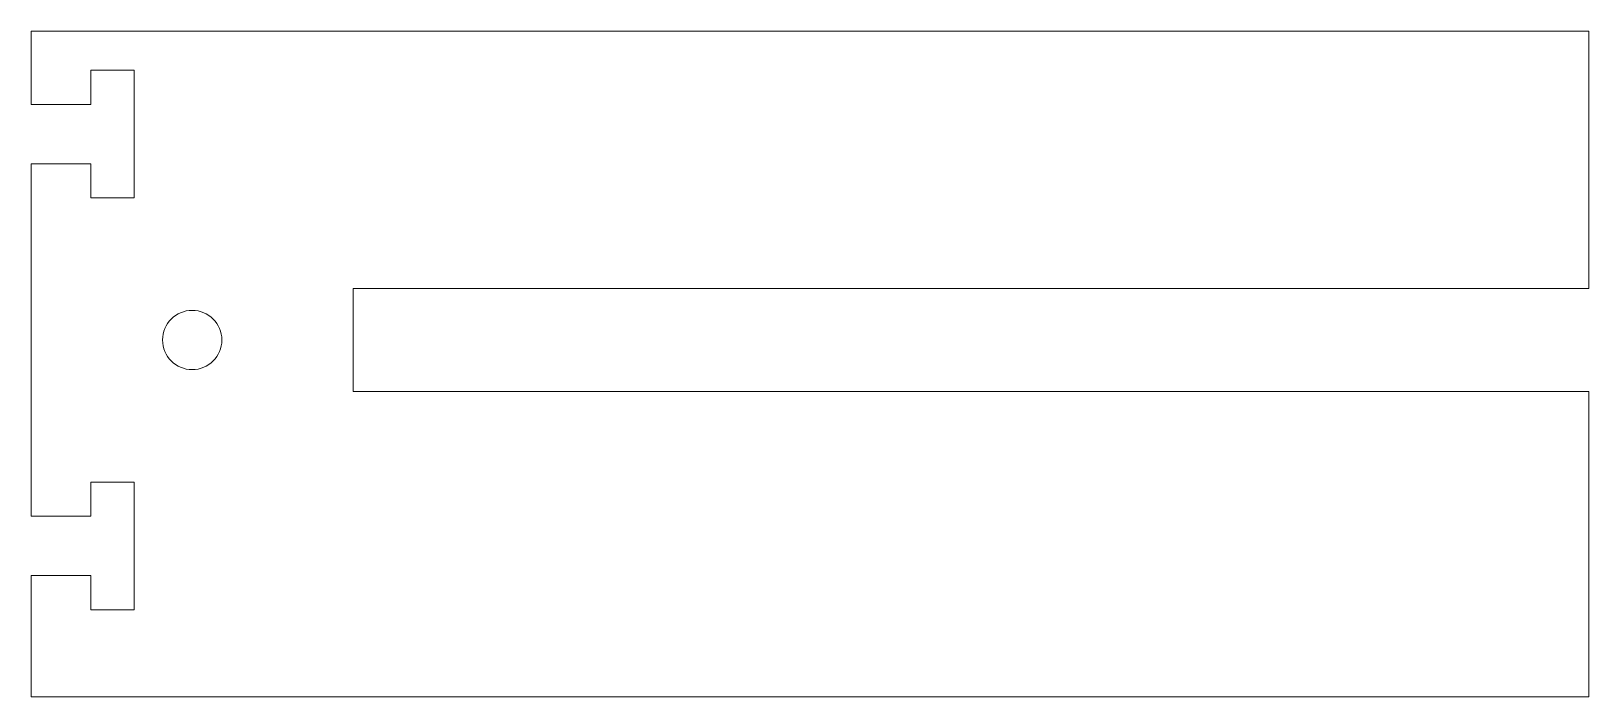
# Model space of a CAD drawing. Header units: inches. Extents: x -1.89 to 1.89, y 1.38 to 3.
import ezdxf

# ---------------------------------------------------------------- set-up
doc = ezdxf.new("R2010")
doc.units = ezdxf.units.IN
doc.header["$MEASUREMENT"] = 0

msp = doc.modelspace()

# ---------------------------------------------------------------- linework, layer by layer
at = {"color": 1, "lineweight": 5}
for p, q in [((1.891, 3), (-1.891, 3)), ((-1.891, 3), (-1.891, 2.822)), ((1.891, 2.375), (1.891, 3)), ((-1.746, 2.905), (-1.641, 2.905)), ((-1.746, 2.822), (-1.746, 2.905)), ((-1.641, 2.905), (-1.641, 2.595)), ((-1.891, 2.822), (-1.746, 2.822)), ((-1.891, 2.678), (-1.891, 1.822)), ((-1.746, 2.678), (-1.891, 2.678)), ((-1.746, 2.595), (-1.746, 2.678)), ((-1.641, 2.595), (-1.746, 2.595)), ((-1.109, 2.375), (1.891, 2.375)), ((-1.109, 2.125), (-1.109, 2.375)), ((1.891, 2.125), (-1.109, 2.125)), ((1.891, 1.3834), (1.891, 2.125)), ((-1.746, 1.905), (-1.641, 1.905)), ((-1.746, 1.822), (-1.746, 1.905)), ((-1.641, 1.905), (-1.641, 1.595)), ((-1.891, 1.822), (-1.746, 1.822)), ((-1.891, 1.678), (-1.891, 1.3834)), ((-1.746, 1.678), (-1.891, 1.678)), ((-1.746, 1.595), (-1.746, 1.678)), ((-1.641, 1.595), (-1.746, 1.595)), ((1.891, 1.3834), (-1.891, 1.3834))]:
    msp.add_line(p, q, dxfattribs=at)
msp.add_circle((-1.5, 2.25), 0.072, dxfattribs=at)

doc.saveas('drawing.dxf')
